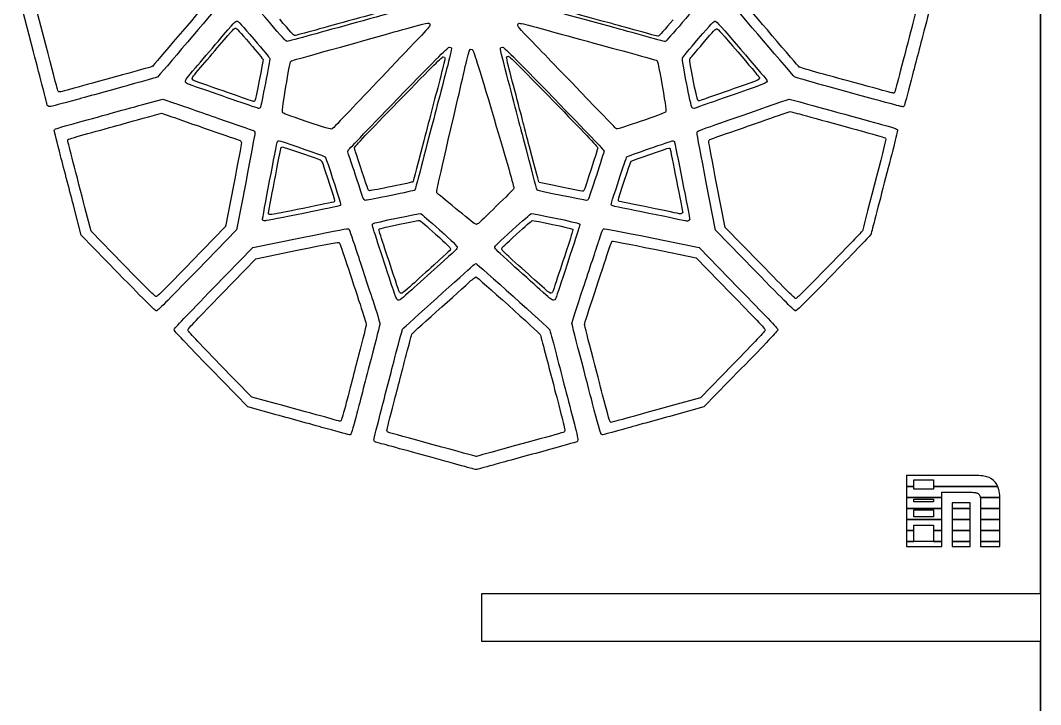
# Model space of a CAD drawing. Extents: x 0 to 3056, y 2 to 1701.
# Drawn here: x 2082.8 to 2547, y 1122.6 to 1433.9 of the extents above; entities that cross this region are included whole.
import ezdxf

# ---------------------------------------------------------------- set-up
doc = ezdxf.new("R2010")
doc.units = 0
doc.layers.add('K0102_Printing_Least_6', color=7, linetype='CONTINUOUS')

msp = doc.modelspace()

# ---------------------------------------------------------------- linework, layer by layer
at = {"layer": 'K0102_Printing_Least_6', "color": 1}
for points in [[(2547.038636, 1603.68896), (2547.038636, 948.094976)], [(2547.038736, 1173.147971), (2547.038736, 1603.68896)], [(2094.338748, 1422.832964), (2089.216748, 1442.423964), (2090.782748, 1448.405964)], [(2140.607746, 1389.932965), (2147.034746, 1391.704965), (2151.679746, 1390.098965)], [(2428.922739, 1391.104965), (2433.052739, 1392.547965), (2436.331739, 1391.643965)], [(2179.747746, 1358.860966), (2176.141746, 1340.153966), (2160.636746, 1324.199967)], [(2419.23574, 1323.589967), (2403.48374, 1339.769967), (2399.74574, 1358.939966)], [(2129.447747, 1323.130967), (2114.954747, 1338.018967), (2112.127747, 1348.867966)], [(2174.390746, 1309.509967), (2189.952745, 1325.478967), (2208.746745, 1329.327967)], [(2371.362741, 1329.774967), (2390.31674, 1325.900967), (2406.07074, 1309.728967)], [(2199.255745, 1259.488969), (2188.044745, 1262.569968), (2173.434746, 1277.561968)], [(2407.03474, 1277.380968), (2392.24874, 1262.193968), (2379.932741, 1258.814969)], [(2547.038736, 948.094976), (2547.038736, 1151.319971), (2292.772743, 1151.319971), (2292.772743, 1173.147971), (2547.038736, 1173.147971)]]:
    msp.add_lwpolyline(points, dxfattribs=at)
at = {"layer": 'K0102_Printing_Least_6', "color": 4}
for points in [[(2088.727148, 1419.613965), (2082.762148, 1442.430964)], [(2140.110146, 1396.113965), (2147.531146, 1398.160965), (2152.895146, 1396.305965)], [(2427.946139, 1396.532065), (2432.621139, 1398.165065), (2436.332139, 1397.142065)], [(2185.305145, 1360.234966), (2181.141145, 1338.633967), (2163.238146, 1320.211967)], [(2416.98114, 1320.107067), (2399.14914, 1338.423067), (2394.91814, 1360.122066)], [(2127.223147, 1318.977967), (2110.488147, 1336.168967), (2107.223147, 1348.695966)], [(2170.559046, 1312.148967), (2188.496045, 1330.555967), (2210.160045, 1334.992967)], [(2370.074041, 1334.977967), (2391.65604, 1330.566967), (2409.59404, 1312.152967)], [(2199.219045, 1254.492969), (2186.297045, 1258.043969), (2169.457046, 1275.324968)], [(2410.69204, 1275.320968), (2393.85604, 1258.027969), (2379.832041, 1254.180969)], [(2516.200237, 1226.869069), (2485.979238, 1226.869069), (2485.979238, 1221.863069), (2489.395238, 1221.863069), (2489.395238, 1224.887069)], [(2527.531437, 1221.863169), (2498.319438, 1221.863169), (2498.319438, 1220.700169), (2489.395438, 1220.700169), (2489.395438, 1221.863169), (2485.979438, 1221.863169), (2485.979438, 1216.85817), (2502.104437, 1216.85817), (2502.104437, 1219.20617), (2515.893437, 1219.20617)], [(2489.395238, 1224.887069), (2498.319238, 1224.887069), (2498.319238, 1221.863069), (2527.531237, 1221.863069)], [(2519.611437, 1216.85817), (2528.473437, 1216.85817)], [(2528.473637, 1216.85757), (2519.611637, 1216.85757)], [(2519.700637, 1215.33057), (2519.700637, 1211.85257), (2528.498637, 1211.85257), (2528.498637, 1215.68557)]]:
    msp.add_lwpolyline(points, dxfattribs=at)
at = {"layer": 'K0102_Printing_Least_6', "color": 1}
for points in [[(2180.670745, 1430.446964)], [(2217.152745, 1429.558964)], [(2393.35874, 1423.440964)], [(2254.646744, 1396.969965)], [(2338.432742, 1356.209966)], [(2471.298738, 1358.804966)], [(2225.756744, 1351.994966)], [(2384.14974, 1346.559966)], [(2246.128744, 1339.043967)], [(2328.334742, 1320.432967)], [(2144.538746, 1308.245967)], [(2407.03474, 1277.380968)], [(2290.214743, 1235.529969)]]:
    msp.add_lwpolyline(points, close=True, dxfattribs=at)
at = {"layer": 'K0102_Printing_Least_6', "color": 4}
for points in [[(2215.300945, 1427.324964)], [(2410.51214, 1420.832964)], [(2361.245041, 1418.865965)], [(2463.680138, 1400.145965)], [(2191.875145, 1394.185065)], [(2232.637844, 1392.825165)], [(2098.188148, 1383.723965)], [(2348.360041, 1374.492966)], [(2240.098044, 1352.074966)], [(2272.259743, 1355.529466)], [(2228.496044, 1350.363966)], [(2387.39494, 1343.388066)], [(2281.555143, 1330.734967)], [(2330.340042, 1319.293867)], [(2416.98114, 1320.107067)], [(2152.621046, 1293.176968)], [(2338.215042, 1278.516968)], [(2243.617144, 1243.168869)], [(2527.531437, 1221.863169)], [(2502.104937, 1216.85797), (2485.979938, 1216.85797), (2485.979938, 1211.85297), (2502.104937, 1211.85297)], [(2502.104937, 1211.85297), (2485.979938, 1211.85297), (2485.979938, 1206.84797), (2502.104937, 1206.84797)], [(2489.328938, 1216.07997), (2498.252938, 1216.07997), (2498.252938, 1214.92197), (2489.328938, 1214.92197)], [(2514.982937, 1214.45197), (2506.822937, 1214.45197), (2506.822937, 1211.85297), (2514.982937, 1211.85297)], [(2514.982937, 1211.85297), (2506.822937, 1211.85297), (2506.822937, 1206.84797), (2514.982937, 1206.84797)], [(2519.700637, 1215.33057)], [(2519.700937, 1206.84797), (2528.498937, 1206.84797), (2528.498937, 1211.85297), (2519.700937, 1211.85297)], [(2489.328938, 1211.27197), (2498.252938, 1211.27197), (2498.252938, 1208.07597), (2489.328938, 1208.07597)], [(2489.328538, 1204.22277), (2498.252538, 1204.22277), (2498.252538, 1201.84277), (2502.104537, 1201.84277), (2502.104537, 1206.84777), (2485.979538, 1206.84777), (2485.979538, 1201.84277), (2489.328538, 1201.84277)], [(2506.822937, 1201.84297), (2514.982937, 1201.84297), (2514.982937, 1206.84797), (2506.822937, 1206.84797)], [(2519.700937, 1201.84297), (2528.498937, 1201.84297), (2528.498937, 1206.84797), (2519.700937, 1206.84797)], [(2489.328938, 1201.84297), (2485.979938, 1201.84297), (2485.979938, 1196.83797), (2489.328938, 1196.83797)], [(2498.252938, 1196.83697), (2502.104937, 1196.83697), (2502.104937, 1201.84197), (2498.252938, 1201.84197)], [(2506.822937, 1196.83697), (2514.982937, 1196.83697), (2514.982937, 1201.84197), (2506.822937, 1201.84197)], [(2519.700937, 1196.83697), (2528.498937, 1196.83697), (2528.498937, 1201.84197), (2519.700937, 1201.84197)], [(2498.252638, 1196.82137), (2489.328638, 1196.82137), (2489.328638, 1196.83737), (2485.979638, 1196.83737), (2485.979638, 1194.60937), (2502.104637, 1194.60937), (2502.104637, 1196.83737), (2498.252638, 1196.83737)], [(2506.822937, 1194.60897), (2514.982937, 1194.60897), (2514.982937, 1196.83697), (2506.822937, 1196.83697)], [(2519.700937, 1194.60897), (2528.498937, 1194.60897), (2528.498937, 1196.83697), (2519.700937, 1196.83697)]]:
    msp.add_lwpolyline(points, close=True, dxfattribs=at)
at = {"layer": 'K0102_Printing_Least_6', "color": 1}
for points in [[(2166.369746, 1440.591964), (2165.393746, 1439.434964), (2143.425746, 1413.676965), (2142.848746, 1413.016965)], [(2254.469744, 1439.854964), (2242.199744, 1436.487964), (2226.044744, 1432.028964), (2217.152745, 1429.558964)], [(2351.839741, 1432.463964), (2324.599742, 1439.895964), (2318.761742, 1441.562964), (2318.554742, 1441.959964)], [(2437.193739, 1412.733965), (2436.685739, 1413.168965), (2413.24574, 1440.575964), (2412.51874, 1441.590964)], [(2491.171738, 1441.410964), (2491.029738, 1440.802964), (2489.786738, 1435.997964), (2488.404738, 1430.732964)], [(2173.393746, 1422.638964), (2179.886746, 1430.252964), (2180.067745, 1430.446964), (2180.670745, 1430.446964)], [(2180.670745, 1430.446964), (2181.060745, 1430.446964), (2182.657745, 1428.724964), (2187.156745, 1423.451964)], [(2207.638745, 1427.026964), (2207.266745, 1427.009964), (2205.531745, 1428.883964), (2200.770745, 1434.456964)], [(2363.732741, 1429.189964), (2358.779741, 1430.555964), (2353.429741, 1432.029964), (2351.839741, 1432.463964)], [(2379.802741, 1434.217964), (2376.272741, 1430.087964), (2373.235741, 1426.707964), (2373.058741, 1426.707964)], [(2393.35874, 1423.440964), (2398.42474, 1429.373964), (2399.19174, 1430.179964), (2399.71074, 1430.118964)], [(2399.71074, 1430.118964), (2400.17474, 1430.067964), (2402.24774, 1427.777964), (2409.24874, 1419.594965)], [(2488.404738, 1430.732964), (2487.022738, 1425.466964), (2484.743738, 1416.741965), (2483.344738, 1411.341965)], [(2217.152745, 1429.558964), (2212.194745, 1428.177964), (2207.911745, 1427.039964), (2207.638745, 1427.026964)], [(2373.058741, 1426.707964), (2372.882741, 1426.707964), (2368.685741, 1427.825964), (2363.732741, 1429.189964)], [(2099.576748, 1402.635965), (2099.512748, 1402.967965), (2097.155748, 1412.057965), (2094.338748, 1422.832964)], [(2164.789746, 1412.571965), (2166.921746, 1415.057965), (2170.793746, 1419.585965), (2173.393746, 1422.638964)], [(2187.156745, 1423.451964), (2190.438745, 1419.605965), (2193.157745, 1416.309965), (2193.196745, 1416.128965)], [(2387.39374, 1416.321965), (2387.50674, 1416.524965), (2390.18974, 1419.726965), (2393.35874, 1423.440964)], [(2193.196745, 1416.128965), (2193.301745, 1415.626965), (2189.772745, 1397.660965), (2189.500745, 1397.323965)], [(2254.646744, 1396.969965), (2271.123743, 1413.893965), (2274.639743, 1417.389965), (2275.172743, 1417.389965)], [(2275.961743, 1416.929965), (2276.039743, 1416.676965), (2275.175743, 1412.927965), (2274.042743, 1408.602965)], [(2275.172743, 1417.389965), (2275.592743, 1417.389965), (2275.868743, 1417.229965), (2275.961743, 1416.929965)], [(2304.851742, 1413.189965), (2304.331742, 1415.197965), (2303.970742, 1417.018965), (2304.050742, 1417.231965)], [(2304.050742, 1417.231965), (2304.131742, 1417.447965), (2304.480742, 1417.619965), (2304.837742, 1417.619965)], [(2304.837742, 1417.619965), (2305.360742, 1417.619965), (2309.076742, 1413.925965), (2325.508742, 1397.048965)], [(2391.03474, 1397.598965), (2390.56374, 1397.987965), (2387.10374, 1415.786965), (2387.39374, 1416.321965)], [(2409.24874, 1419.594965), (2414.16574, 1413.841965), (2418.43174, 1408.828965), (2418.72774, 1408.450965)], [(2142.848746, 1413.016965), (2142.771746, 1412.928965), (2137.713747, 1411.483965), (2131.613747, 1409.809965)], [(2160.979746, 1407.360965), (2160.919746, 1407.957965), (2161.444746, 1408.672965), (2164.789746, 1412.571965)], [(2312.003742, 1385.796965), (2311.435742, 1387.926965), (2306.609742, 1406.429965), (2304.851742, 1413.189965)], [(2444.702739, 1410.447965), (2440.783739, 1411.525965), (2437.404739, 1412.553965), (2437.193739, 1412.733965)], [(2131.613747, 1409.809965), (2125.508747, 1408.135965), (2116.215747, 1405.573965), (2110.959747, 1404.111965)], [(2166.701746, 1404.717965), (2161.132746, 1406.642965), (2161.047746, 1406.681965), (2160.979746, 1407.360965)], [(2274.042743, 1408.602965), (2271.584743, 1399.212965), (2269.187743, 1390.032965), (2266.353743, 1379.141966)], [(2418.72774, 1408.450965), (2419.78874, 1407.099965), (2419.91474, 1407.164965), (2407.62674, 1402.889965)], [(2462.101738, 1405.660965), (2456.450739, 1407.215965), (2448.618739, 1409.371965), (2444.702739, 1410.447965)], [(2483.344738, 1411.341965), (2481.941738, 1405.938965), (2480.692738, 1401.384965), (2480.562738, 1401.213965)], [(2100.781747, 1401.441965), (2100.079747, 1401.421965), (2099.744748, 1401.753965), (2099.576748, 1402.635965)], [(2110.959747, 1404.111965), (2105.700747, 1402.652965), (2101.119747, 1401.448965), (2100.781747, 1401.441965)], [(2180.601745, 1399.893965), (2176.066746, 1401.471965), (2169.812746, 1403.642965), (2166.701746, 1404.717965)], [(2407.62674, 1402.889965), (2401.45574, 1400.741965), (2395.38374, 1398.613965), (2394.13574, 1398.161965)], [(2480.562738, 1401.213965), (2480.124738, 1400.640965), (2481.782738, 1400.242965), (2462.101738, 1405.660965)], [(2189.054745, 1397.027965), (2188.940745, 1397.027965), (2185.136745, 1398.316965), (2180.601745, 1399.893965)], [(2394.13574, 1398.161965), (2391.52374, 1397.214965), (2391.50474, 1397.211965), (2391.03474, 1397.598965)], [(2189.500745, 1397.323965), (2189.369745, 1397.158965), (2189.170745, 1397.027965), (2189.054745, 1397.027965)], [(2234.761744, 1376.048966), (2234.761744, 1376.382966), (2241.341744, 1383.302965), (2254.646744, 1396.969965)], [(2325.508742, 1397.048965), (2338.673742, 1383.529965), (2345.539741, 1376.301966), (2345.546741, 1375.975966)], [(2128.110747, 1386.488965), (2131.449747, 1387.408965), (2137.072747, 1388.957965), (2140.607746, 1389.932965)], [(2151.679746, 1390.098965), (2154.233746, 1389.211965), (2162.054746, 1386.485965), (2169.060746, 1384.039965)], [(2411.30574, 1384.976965), (2418.72174, 1387.553965), (2426.651739, 1390.310965), (2428.922739, 1391.104965)], [(2436.331739, 1391.643965), (2440.371739, 1390.524965), (2464.573738, 1383.871965), (2470.204738, 1382.329965)], [(2113.470747, 1382.453965), (2118.182747, 1383.752965), (2124.771747, 1385.568965), (2128.110747, 1386.488965)], [(2169.060746, 1384.039965), (2176.066746, 1381.593965), (2182.010745, 1379.533966), (2182.274745, 1379.459966)], [(2314.434742, 1376.470966), (2313.406742, 1380.437965), (2312.308742, 1384.633965), (2312.003742, 1385.796965)], [(2396.91574, 1379.903966), (2397.41274, 1380.117965), (2403.89074, 1382.401965), (2411.30574, 1384.976965)], [(2104.302747, 1379.202966), (2104.302747, 1379.411966), (2104.437747, 1379.695966), (2104.599747, 1379.834966)], [(2106.799747, 1369.269966), (2105.425747, 1374.523966), (2104.302747, 1378.992966), (2104.302747, 1379.202966)], [(2104.599747, 1379.834966), (2104.765747, 1379.972966), (2108.753747, 1381.150965), (2113.470747, 1382.453965)], [(2182.274745, 1379.459966), (2183.039745, 1379.245966), (2183.343745, 1378.893966), (2183.349745, 1378.207966)], [(2266.353743, 1379.141966), (2262.396743, 1363.955966), (2261.505743, 1360.625966), (2261.355743, 1360.472966)], [(2396.01174, 1378.812966), (2396.01174, 1379.389966), (2396.17774, 1379.585966), (2396.91574, 1379.903966)], [(2470.204738, 1382.329965), (2476.457738, 1380.617965), (2476.640738, 1380.548965), (2476.640738, 1379.865966)], [(2476.640738, 1379.865966), (2476.640738, 1379.543966), (2474.238738, 1370.068966), (2471.298738, 1358.804966)], [(2183.349745, 1378.207966), (2183.349745, 1377.852966), (2181.729745, 1369.147966), (2179.747746, 1358.860966)], [(2195.684745, 1345.868966), (2195.558745, 1346.202966), (2201.179745, 1375.650966), (2201.456745, 1376.106966)], [(2201.456745, 1376.106966), (2201.533745, 1376.238966), (2201.800745, 1376.344966), (2202.044745, 1376.344966)], [(2202.044745, 1376.344966), (2202.467745, 1376.344966), (2215.397745, 1371.946966), (2218.420745, 1370.776966)], [(2235.270744, 1374.074966), (2234.990744, 1374.883966), (2234.761744, 1375.771966), (2234.761744, 1376.048966)], [(2318.779742, 1360.237966), (2318.652742, 1360.371966), (2317.596742, 1364.320966), (2314.434742, 1376.470966)], [(2345.546741, 1375.975966), (2345.546741, 1375.394966), (2339.523742, 1356.976966), (2339.178742, 1356.518966)], [(2360.729741, 1369.891966), (2360.991741, 1370.162966), (2377.337741, 1375.826966), (2377.858741, 1375.826966)], [(2377.858741, 1375.826966), (2378.085741, 1375.826966), (2378.337741, 1375.718966), (2378.421741, 1375.581966)], [(2378.421741, 1375.581966), (2378.526741, 1375.405966), (2384.14974, 1346.920966), (2384.14974, 1346.559966)], [(2399.74574, 1358.939966), (2397.69274, 1369.485966), (2396.01174, 1378.426966), (2396.01174, 1378.812966)], [(2218.420745, 1370.776966), (2219.772745, 1370.250966), (2219.822745, 1370.201966), (2220.334744, 1368.813966)], [(2238.175744, 1365.323966), (2236.858744, 1369.325966), (2235.551744, 1373.265966), (2235.270744, 1374.074966)], [(2354.900741, 1352.250966), (2354.900741, 1352.780966), (2360.463741, 1369.619966), (2360.729741, 1369.891966)], [(2112.127747, 1348.867966), (2110.567747, 1354.831966), (2108.172747, 1364.013966), (2106.799747, 1369.269966)], [(2220.334744, 1368.813966), (2221.474744, 1365.707966), (2225.756744, 1352.427966), (2225.756744, 1351.994966)], [(2242.020744, 1356.463966), (2241.044744, 1356.433966), (2241.290744, 1355.870966), (2238.175744, 1365.323966)], [(2261.355743, 1360.472966), (2261.273743, 1360.387966), (2257.067744, 1359.454966), (2252.007744, 1358.399966)], [(2252.007744, 1358.399966), (2246.951744, 1357.348966), (2242.454744, 1356.477966), (2242.020744, 1356.463966)], [(2338.432742, 1356.209966), (2337.768742, 1356.212966), (2318.945742, 1360.072966), (2318.779742, 1360.237966)], [(2339.178742, 1356.518966), (2339.052742, 1356.346966), (2338.714742, 1356.209966), (2338.432742, 1356.209966)], [(2471.298738, 1358.804966), (2468.361738, 1347.544966), (2465.956738, 1338.247967), (2465.956738, 1338.151967)], [(2225.522744, 1351.387966), (2225.393744, 1351.304966), (2219.089745, 1349.962966), (2211.511745, 1348.406966)], [(2225.756744, 1351.994966), (2225.756744, 1351.740966), (2225.651744, 1351.469966), (2225.522744, 1351.387966)], [(2355.114741, 1351.686966), (2354.997741, 1351.763966), (2354.900741, 1352.016966), (2354.900741, 1352.250966)], [(2368.893741, 1348.790966), (2361.432741, 1350.309966), (2355.233741, 1351.614966), (2355.114741, 1351.686966)], [(2211.511745, 1348.406966), (2203.934745, 1346.846966), (2197.300745, 1345.564966), (2196.771745, 1345.554966)], [(2382.95074, 1345.907966), (2382.68274, 1345.974966), (2376.355741, 1347.272966), (2368.893741, 1348.790966)], [(2384.14974, 1346.559966), (2384.14974, 1346.534966), (2383.98974, 1346.351966), (2383.79474, 1346.153966)], [(2196.771745, 1345.554966), (2196.146745, 1345.541966), (2195.763745, 1345.653966), (2195.684745, 1345.868966)], [(2246.128744, 1339.043967), (2246.463744, 1339.382967), (2263.909743, 1343.065966), (2264.517743, 1342.927966)], [(2264.517743, 1342.927966), (2264.694743, 1342.888966), (2267.908743, 1340.092966), (2271.663743, 1336.714967)], [(2308.540742, 1336.657967), (2312.289742, 1340.033966), (2315.497742, 1342.829966), (2315.674742, 1342.868966)], [(2315.674742, 1342.868966), (2316.286742, 1343.012966), (2333.638742, 1339.329967), (2333.985742, 1338.982967)], [(2383.79474, 1346.153966), (2383.58974, 1345.942966), (2383.23574, 1345.840966), (2382.95074, 1345.907966)], [(2247.695744, 1332.945967), (2246.046744, 1337.953967), (2245.839744, 1338.755967), (2246.128744, 1339.043967)], [(2333.985742, 1338.982967), (2334.364742, 1338.606967), (2334.814742, 1340.076966), (2328.334742, 1320.432967)], [(2465.956738, 1338.151967), (2465.956738, 1338.051967), (2459.261739, 1331.094967), (2451.083739, 1322.688967)], [(2208.746745, 1329.327967), (2224.848744, 1332.621967), (2227.589744, 1333.126967), (2227.867744, 1332.831967)], [(2227.867744, 1332.831967), (2228.046744, 1332.642967), (2229.605744, 1328.189967), (2231.334744, 1322.932967)], [(2252.453744, 1318.515967), (2250.882744, 1323.283967), (2248.740744, 1329.779967), (2247.695744, 1332.945967)], [(2271.663743, 1336.714967), (2276.805743, 1332.085967), (2278.487743, 1330.439967), (2278.487743, 1330.038967)], [(2301.730742, 1329.982967), (2301.730742, 1330.391967), (2303.364742, 1331.992967), (2308.540742, 1336.657967)], [(2350.096741, 1328.257967), (2350.987741, 1330.974967), (2351.873741, 1333.300967), (2352.065741, 1333.424967)], [(2352.065741, 1333.424967), (2352.295741, 1333.575967), (2358.837741, 1332.336967), (2371.362741, 1329.774967)], [(2278.487743, 1330.038967), (2278.487743, 1329.420967), (2278.296743, 1329.233967), (2270.868743, 1322.554967)], [(2308.104742, 1323.696967), (2303.269742, 1328.054967), (2301.730742, 1329.572967), (2301.730742, 1329.982967)], [(2343.986741, 1309.704967), (2346.456741, 1317.189967), (2349.204741, 1325.540967), (2350.096741, 1328.257967)], [(2160.636746, 1324.199967), (2148.343746, 1311.544967), (2145.014746, 1308.245967), (2144.538746, 1308.245967)], [(2318.994742, 1313.868967), (2316.512742, 1316.114967), (2311.611742, 1320.533967), (2308.104742, 1323.696967)], [(2435.599739, 1307.407967), (2435.116739, 1307.407967), (2431.724739, 1310.761967), (2419.23574, 1323.589967)], [(2144.538746, 1308.245967), (2144.064746, 1308.245967), (2140.925746, 1311.341967), (2129.447747, 1323.130967)], [(2231.334744, 1322.932967), (2233.059744, 1317.679967), (2235.753744, 1309.499967), (2237.315744, 1304.758967)], [(2270.868743, 1322.554967), (2267.891743, 1319.875967), (2263.472743, 1315.890967), (2261.048743, 1313.696967)], [(2328.334742, 1320.432967), (2326.596742, 1315.161967), (2325.083742, 1310.610967), (2324.978742, 1310.316967)], [(2451.083739, 1322.688967), (2439.302739, 1310.582967), (2436.082739, 1307.407967), (2435.599739, 1307.407967)], [(2255.971744, 1309.777967), (2255.311744, 1309.845967), (2255.281744, 1309.920967), (2252.453744, 1318.515967)], [(2261.022743, 1291.422968), (2261.714743, 1292.059968), (2287.159743, 1314.949967), (2288.292743, 1315.957967)], [(2288.292743, 1315.957967), (2289.093743, 1316.665967), (2289.914743, 1317.248967), (2290.118743, 1317.248967)], [(2290.118743, 1317.248967), (2290.554743, 1317.248967), (2319.122742, 1291.558968), (2319.360742, 1290.952968)], [(2158.828746, 1293.049968), (2158.828746, 1293.375968), (2164.138746, 1298.989968), (2174.390746, 1309.509967)], [(2261.048743, 1313.696967), (2257.260744, 1310.269967), (2256.543744, 1309.717967), (2255.971744, 1309.777967)], [(2324.143742, 1309.785967), (2323.646742, 1309.789967), (2322.503742, 1310.696967), (2318.994742, 1313.868967)], [(2324.978742, 1310.316967), (2324.837742, 1309.939967), (2324.595742, 1309.782967), (2324.143742, 1309.785967)], [(2339.491742, 1295.587968), (2339.491742, 1295.865968), (2341.512741, 1302.215967), (2343.986741, 1309.704967)], [(2406.07074, 1309.728967), (2416.44474, 1299.079968), (2421.823739, 1293.392968), (2421.823739, 1293.062968)], [(2237.315744, 1304.758967), (2238.878744, 1300.013967), (2240.156744, 1295.858968), (2240.156744, 1295.526968)], [(2240.156744, 1295.526968), (2240.156744, 1295.194968), (2238.593744, 1288.935968), (2236.682744, 1281.615968)], [(2343.382741, 1280.187968), (2341.242741, 1288.379968), (2339.491742, 1295.309968), (2339.491742, 1295.587968)], [(2173.434746, 1277.561968), (2163.823746, 1287.430968), (2158.828746, 1292.727968), (2158.828746, 1293.049968)], [(2258.335744, 1281.548968), (2259.725744, 1286.898968), (2260.933743, 1291.340968), (2261.022743, 1291.422968)], [(2319.360742, 1290.952968), (2319.449742, 1290.724968), (2320.457742, 1286.936968), (2321.599742, 1282.536968)], [(2421.823739, 1293.062968), (2421.823739, 1292.736968), (2416.76474, 1287.367968), (2407.03474, 1277.380968)], [(2236.682744, 1281.615968), (2234.773744, 1274.299968), (2232.245744, 1264.623968), (2231.070744, 1260.112968)], [(2252.683744, 1259.887969), (2254.404744, 1266.451968), (2256.945744, 1276.200968), (2258.335744, 1281.548968)], [(2321.599742, 1282.536968), (2323.888742, 1273.707968), (2326.003742, 1265.593968), (2328.779742, 1254.989969)], [(2347.715741, 1263.555968), (2347.471741, 1264.509968), (2345.520741, 1271.995968), (2343.382741, 1280.187968)], [(2351.097741, 1251.383969), (2350.858741, 1251.682969), (2349.653741, 1256.018969), (2347.715741, 1263.555968)], [(2219.299745, 1253.968969), (2214.440745, 1255.310969), (2205.419745, 1257.794969), (2199.255745, 1259.488969)], [(2231.070744, 1260.112968), (2229.893744, 1255.605969), (2228.799744, 1251.833969), (2228.640744, 1251.728969)], [(2249.560744, 1247.420969), (2249.560744, 1247.710969), (2250.964744, 1253.320969), (2252.683744, 1259.887969)], [(2379.932741, 1258.814969), (2373.160741, 1256.951969), (2364.089741, 1254.447969), (2359.774741, 1253.246969)], [(2228.243744, 1251.535969), (2228.186744, 1251.531969), (2224.160744, 1252.630969), (2219.299745, 1253.968969)], [(2328.779742, 1254.989969), (2329.787742, 1251.144969), (2330.578742, 1247.720969), (2330.537742, 1247.379969)], [(2228.640744, 1251.728969), (2228.480744, 1251.623969), (2228.300744, 1251.538969), (2228.243744, 1251.535969)], [(2351.653741, 1251.047969), (2351.506741, 1251.040969), (2351.256741, 1251.191969), (2351.097741, 1251.383969)], [(2359.774741, 1253.246969), (2355.458741, 1252.046969), (2351.804741, 1251.054969), (2351.653741, 1251.047969)], [(2250.756744, 1246.286969), (2249.928744, 1246.457969), (2249.560744, 1246.804969), (2249.560744, 1247.420969)], [(2270.679743, 1240.839969), (2260.052743, 1243.769969), (2251.086744, 1246.221969), (2250.756744, 1246.286969)], [(2330.104742, 1246.559969), (2329.906742, 1246.446969), (2323.813742, 1244.733969), (2316.561742, 1242.751969)], [(2330.537742, 1247.379969), (2330.496742, 1247.039969), (2330.301742, 1246.671969), (2330.104742, 1246.559969)], [(2290.214743, 1235.529969), (2290.095743, 1235.519969), (2281.303743, 1237.907969), (2270.679743, 1240.839969)], [(2316.561742, 1242.751969), (2309.309742, 1240.768969), (2300.463742, 1238.339969), (2296.903743, 1237.348969)], [(2296.903743, 1237.348969), (2293.344743, 1236.360969), (2290.333743, 1235.539969), (2290.214743, 1235.529969)]]:
    msp.add_open_spline(points, degree=3, dxfattribs=at)
at = {"layer": 'K0102_Printing_Least_6', "color": 4}
for points in [[(2172.621146, 1440.297964), (2171.485146, 1438.949964), (2145.899146, 1408.949965), (2145.227146, 1408.180965)], [(2196.070945, 1433.074964), (2190.023945, 1440.156964), (2188.613945, 1441.953964), (2188.683945, 1442.516964)], [(2259.105944, 1439.410964), (2244.702944, 1435.457964), (2225.738944, 1430.223964), (2215.300945, 1427.324964)], [(2351.762141, 1430.957964), (2320.375142, 1439.520964), (2313.649142, 1441.441964), (2313.410142, 1441.898964)], [(2391.46914, 1442.297964), (2391.41414, 1441.906964), (2388.34014, 1438.074964), (2383.98114, 1432.977964)], [(2435.031139, 1408.281965), (2434.446139, 1408.781965), (2407.48514, 1440.305964), (2406.64914, 1441.473964)], [(2497.117138, 1441.266964), (2496.953138, 1440.566964), (2495.524138, 1435.039964), (2493.934138, 1428.984964)], [(2172.688146, 1424.341064), (2180.422145, 1433.411064), (2180.637145, 1433.642064), (2181.356145, 1433.642064)], [(2181.356145, 1433.642064), (2181.821145, 1433.642064), (2183.723145, 1431.591064), (2189.082145, 1425.310064)], [(2204.132945, 1424.352964), (2203.695945, 1424.332964), (2201.659945, 1426.531964), (2196.070945, 1433.074964)], [(2247.178844, 1427.070164), (2251.709844, 1428.335164), (2258.295844, 1430.182164), (2261.811843, 1431.173164)], [(2261.811843, 1431.173164), (2268.428843, 1433.039164), (2269.167843, 1433.106164), (2269.220843, 1431.825164)], [(2269.220843, 1431.825164), (2269.238843, 1431.448164), (2267.654843, 1429.617164), (2263.959843, 1425.747164)], [(2313.648042, 1426.365964), (2308.868042, 1431.306964), (2308.459042, 1431.925964), (2309.561042, 1432.579964)], [(2309.561042, 1432.579964), (2309.884042, 1432.774964), (2312.248042, 1432.248964), (2317.407042, 1430.830964)], [(2317.407042, 1430.830964), (2331.810042, 1426.878964), (2350.789041, 1421.700964), (2361.245041, 1418.865965)], [(2365.465141, 1427.184964), (2359.758141, 1428.758964), (2353.594141, 1430.457964), (2351.762141, 1430.957964)], [(2383.98114, 1432.977964), (2379.914141, 1428.219964), (2376.414141, 1424.324964), (2376.211141, 1424.324964)], [(2391.26214, 1425.492964), (2397.39914, 1432.680964), (2398.32814, 1433.656964), (2398.95714, 1433.582964)], [(2398.95714, 1433.582964), (2399.52014, 1433.520964), (2402.03114, 1430.746964), (2410.51214, 1420.832964)], [(2215.300945, 1427.324964), (2209.480945, 1425.703964), (2204.452945, 1424.367964), (2204.132945, 1424.352964)], [(2205.834845, 1415.383165), (2206.279845, 1415.651165), (2206.876845, 1415.818165), (2247.178844, 1427.070164)], [(2263.959843, 1425.747164), (2253.650844, 1414.940165), (2240.091844, 1400.686165), (2232.637844, 1392.825165)], [(2324.200042, 1415.427965), (2320.938042, 1418.817965), (2316.188042, 1423.740964), (2313.648042, 1426.365964)], [(2376.211141, 1424.324964), (2376.008141, 1424.324964), (2371.172141, 1425.613964), (2365.465141, 1427.184964)], [(2384.03514, 1416.867965), (2384.17214, 1417.113965), (2387.42214, 1420.992964), (2391.26214, 1425.492964)], [(2493.934138, 1428.984964), (2492.344138, 1422.926964), (2489.723138, 1412.891965), (2488.114138, 1406.680965)], [(2162.438146, 1412.349065), (2164.977146, 1415.310065), (2169.590146, 1420.704064), (2172.688146, 1424.341064)], [(2189.082145, 1425.310064), (2192.992145, 1420.728064), (2196.231145, 1416.802065), (2196.278145, 1416.587065)], [(2254.543044, 1398.418965), (2273.395043, 1417.781965), (2277.418043, 1421.781964), (2278.028043, 1421.781964)], [(2278.930043, 1421.254964), (2279.020043, 1420.965964), (2278.031043, 1416.676965), (2276.735043, 1411.727965)], [(2278.028043, 1421.781964), (2278.508043, 1421.781964), (2278.824043, 1421.598964), (2278.930043, 1421.254964)], [(2287.332743, 1420.673464), (2287.594743, 1420.937464), (2287.954743, 1420.959464), (2288.384743, 1420.734464)], [(2288.384743, 1420.734464), (2288.923743, 1420.451464), (2290.637743, 1415.008465), (2298.325743, 1389.132465)], [(2302.149042, 1416.750965), (2301.559042, 1419.031965), (2301.149042, 1421.098964), (2301.239042, 1421.340964)], [(2301.239042, 1421.340964), (2301.332042, 1421.586964), (2301.727042, 1421.781964), (2302.133042, 1421.781964)], [(2302.133042, 1421.781964), (2302.727042, 1421.781964), (2306.946042, 1417.586965), (2325.606042, 1398.422965)], [(2410.51214, 1420.832964), (2416.46914, 1413.863965), (2421.637139, 1407.789965), (2421.996139, 1407.332965)], [(2094.828148, 1396.090965), (2094.754148, 1396.477965), (2092.008148, 1407.063965), (2088.727148, 1419.613965)], [(2196.278145, 1416.587065), (2196.403145, 1415.989065), (2192.199145, 1394.587065), (2191.875145, 1394.185065)], [(2285.236743, 1412.923465), (2286.175743, 1416.987465), (2287.109743, 1420.450464), (2287.332743, 1420.673464)], [(2310.270042, 1385.645965), (2309.625042, 1388.063965), (2304.145042, 1409.074965), (2302.149042, 1416.750965)], [(2361.245041, 1418.865965), (2367.077041, 1417.288965), (2372.083041, 1415.871965), (2372.366041, 1415.721965)], [(2388.44614, 1394.184965), (2387.87514, 1394.656965), (2383.68414, 1416.219965), (2384.03514, 1416.867965)], [(2157.899146, 1406.142065), (2157.828146, 1406.853065), (2158.453146, 1407.704065), (2162.438146, 1412.349065)], [(2201.997845, 1392.137165), (2201.648845, 1392.930165), (2205.301845, 1415.063165), (2205.834845, 1415.383165)], [(2276.735043, 1411.727965), (2273.922043, 1400.984965), (2271.180043, 1390.481965), (2267.938043, 1378.020966)], [(2281.430743, 1396.481465), (2282.594743, 1401.482465), (2284.306743, 1408.880465), (2285.236743, 1412.923465)], [(2354.094041, 1384.570965), (2353.648041, 1384.835965), (2353.217041, 1385.281965), (2324.200042, 1415.427965)], [(2372.366041, 1415.721965), (2372.752041, 1415.515965), (2373.380041, 1412.585965), (2374.847041, 1404.105965)], [(2145.227146, 1408.180965), (2145.137146, 1408.078965), (2139.246147, 1406.395965), (2132.141147, 1404.445965)], [(2421.996139, 1407.332965), (2423.281139, 1405.695965), (2423.434139, 1405.773965), (2408.54714, 1400.594965)], [(2443.668139, 1405.652965), (2439.160139, 1406.891965), (2435.274139, 1408.074965), (2435.031139, 1408.281965)], [(2132.141147, 1404.445965), (2125.031147, 1402.496965), (2114.207147, 1399.512965), (2108.086147, 1397.809965)], [(2164.715146, 1402.993065), (2158.082146, 1405.286065), (2157.981146, 1405.333065), (2157.899146, 1406.142065)], [(2181.274145, 1397.247065), (2175.871146, 1399.126065), (2168.422146, 1401.712065), (2164.715146, 1402.993065)], [(2374.847041, 1404.105965), (2376.432041, 1394.929965), (2376.727041, 1392.664965), (2376.380041, 1392.216965)], [(2463.680138, 1400.145965), (2457.180139, 1401.934965), (2448.172139, 1404.414965), (2443.668139, 1405.652965)], [(2488.114138, 1406.680965), (2486.500138, 1400.465965), (2485.063138, 1395.227965), (2484.914138, 1395.031965)], [(2108.086147, 1397.809965), (2101.961147, 1396.109965), (2096.625148, 1394.707965), (2096.231148, 1394.699965)], [(2231.793044, 1374.481966), (2231.793044, 1374.863966), (2239.321044, 1382.781965), (2254.543044, 1398.418965)], [(2325.606042, 1398.422965), (2340.555041, 1383.070965), (2348.352041, 1374.863966), (2348.360041, 1374.492966)], [(2408.54714, 1400.594965), (2401.07114, 1397.992965), (2393.71514, 1395.414965), (2392.20314, 1394.867965)], [(2484.914138, 1395.031965), (2484.410138, 1394.371965), (2486.317138, 1393.914965), (2463.680138, 1400.145965)], [(2096.231148, 1394.699965), (2095.414148, 1394.676965), (2095.024148, 1395.063965), (2094.828148, 1396.090965)], [(2125.680147, 1392.137965), (2129.535147, 1393.199965), (2136.028147, 1394.988965), (2140.110146, 1396.113965)], [(2152.895146, 1396.305965), (2155.844146, 1395.281965), (2164.875146, 1392.133965), (2172.965146, 1389.309965)], [(2191.344145, 1393.833065), (2191.207145, 1393.833065), (2186.676145, 1395.368065), (2181.274145, 1397.247065)], [(2191.875145, 1394.185065), (2191.719145, 1393.989065), (2191.481145, 1393.833065), (2191.344145, 1393.833065)], [(2272.259743, 1355.529466), (2272.038743, 1355.874466), (2273.186743, 1360.993466), (2281.430743, 1396.481465)], [(2392.20314, 1394.867965), (2389.03914, 1393.719965), (2389.01614, 1393.715965), (2388.44614, 1394.184965)], [(2408.00414, 1389.595065), (2416.39914, 1392.513065), (2425.375139, 1395.634065), (2427.946139, 1396.532065)], [(2436.332139, 1397.142065), (2440.906139, 1395.876065), (2468.301138, 1388.345065), (2474.676138, 1386.599065)], [(2108.774147, 1387.477965), (2114.215147, 1388.977965), (2121.824147, 1391.074965), (2125.680147, 1392.137965)], [(2172.965146, 1389.309965), (2181.055145, 1386.484965), (2187.918145, 1384.106965), (2188.223145, 1384.020965)], [(2213.192845, 1387.849165), (2204.361845, 1390.805165), (2202.227845, 1391.619165), (2201.997845, 1392.137165)], [(2232.637844, 1392.825165), (2228.483844, 1388.438165), (2224.862844, 1384.703165), (2224.595844, 1384.525165)], [(2298.325743, 1389.132465), (2303.905742, 1370.344466), (2307.516742, 1357.689466), (2307.371742, 1357.412466)], [(2376.380041, 1392.216965), (2375.848041, 1391.532965), (2354.629041, 1384.253965), (2354.094041, 1384.570965)], [(2391.71514, 1383.853065), (2392.27814, 1384.095065), (2399.61014, 1386.681065), (2408.00414, 1389.595065)], [(2098.188148, 1383.723965), (2098.188148, 1383.965965), (2098.344148, 1384.293965), (2098.531148, 1384.453965)], [(2101.071147, 1372.254966), (2099.485148, 1378.320966), (2098.188148, 1383.481965), (2098.188148, 1383.723965)], [(2098.531148, 1384.453965), (2098.723148, 1384.613965), (2103.328147, 1385.973965), (2108.774147, 1387.477965)], [(2188.223145, 1384.020965), (2189.106145, 1383.773965), (2189.457145, 1383.367965), (2189.465145, 1382.574965)], [(2224.595844, 1384.525165), (2224.231844, 1384.283165), (2221.353844, 1385.119165), (2213.192845, 1387.849165)], [(2313.031042, 1375.055966), (2311.864042, 1379.559966), (2310.617042, 1384.324965), (2310.270042, 1385.645965)], [(2390.69214, 1382.618065), (2390.69214, 1383.271065), (2390.87914, 1383.493065), (2391.71514, 1383.853065)], [(2474.676138, 1386.599065), (2481.754138, 1384.661065), (2481.961138, 1384.583065), (2481.961138, 1383.810065)], [(2481.961138, 1383.810065), (2481.961138, 1383.446065), (2479.242138, 1372.720066), (2475.914138, 1359.970066)], [(2189.465145, 1382.574965), (2189.465145, 1382.164965), (2187.594145, 1372.113966), (2185.305145, 1360.234966)], [(2199.770045, 1378.867966), (2199.860045, 1379.023966), (2200.176045, 1379.148966), (2200.465045, 1379.148966)], [(2200.465045, 1379.148966), (2200.965045, 1379.148966), (2216.250045, 1373.949966), (2219.824045, 1372.566966)], [(2358.777941, 1371.896066), (2359.097941, 1372.228066), (2379.070941, 1379.149066), (2379.706941, 1379.149066)], [(2379.706941, 1379.149066), (2379.984941, 1379.149066), (2380.29294, 1379.017066), (2380.39494, 1378.849066)], [(2394.91814, 1360.122066), (2392.59414, 1372.060066), (2390.69214, 1382.181065), (2390.69214, 1382.618065)], [(2192.946045, 1343.121966), (2192.797045, 1343.516966), (2199.442045, 1378.328966), (2199.770045, 1378.867966)], [(2232.375044, 1372.223966), (2232.055044, 1373.148966), (2231.793044, 1374.164966), (2231.793044, 1374.481966)], [(2267.938043, 1378.020966), (2263.410043, 1360.645966), (2262.391043, 1356.836966), (2262.219043, 1356.660966)], [(2317.965042, 1356.621966), (2317.821042, 1356.773966), (2316.621042, 1361.258966), (2313.031042, 1375.055966)], [(2348.360041, 1374.492966), (2348.360041, 1373.832966), (2341.520041, 1352.918966), (2341.129041, 1352.398966)], [(2380.39494, 1378.849066), (2380.52394, 1378.634066), (2387.39494, 1343.829066), (2387.39494, 1343.388066)], [(2107.223147, 1348.695966), (2105.422147, 1355.582966), (2102.656147, 1366.184966), (2101.071147, 1372.254966)], [(2219.824045, 1372.566966), (2221.422044, 1371.945966), (2221.481044, 1371.887966), (2222.086044, 1370.246966)], [(2222.086044, 1370.246966), (2223.434044, 1366.574966), (2228.496044, 1350.875966), (2228.496044, 1350.363966)], [(2235.699044, 1362.211966), (2234.192044, 1366.789966), (2232.696044, 1371.297966), (2232.375044, 1372.223966)], [(2351.655941, 1350.341066), (2351.655941, 1350.989066), (2358.452941, 1371.564066), (2358.777941, 1371.896066)], [(2240.098044, 1352.074966), (2238.981044, 1352.039966), (2239.262044, 1351.395966), (2235.699044, 1362.211966)], [(2262.219043, 1356.660966), (2262.125043, 1356.563966), (2257.313044, 1355.496966), (2251.524044, 1354.289966)], [(2307.371742, 1357.412466), (2307.109742, 1356.914466), (2291.720743, 1341.923466), (2290.852743, 1341.320466)], [(2340.281041, 1352.047966), (2339.528042, 1352.051966), (2318.153042, 1356.434966), (2317.965042, 1356.621966)], [(2475.914138, 1359.970066), (2472.590138, 1347.224066), (2469.867138, 1336.700067), (2469.867138, 1336.591067)], [(2251.524044, 1354.289966), (2245.739044, 1353.086966), (2240.594044, 1352.090966), (2240.098044, 1352.074966)], [(2289.665743, 1341.303466), (2288.837743, 1341.733466), (2272.588743, 1355.021466), (2272.259743, 1355.529466)], [(2341.129041, 1352.398966), (2340.985041, 1352.203966), (2340.602041, 1352.047966), (2340.281041, 1352.047966)], [(2228.219044, 1349.645966), (2228.067044, 1349.547966), (2220.614044, 1347.961966), (2211.656045, 1346.121966)], [(2228.496044, 1350.363966), (2228.496044, 1350.063966), (2228.371044, 1349.742966), (2228.219044, 1349.645966)], [(2351.917941, 1349.653066), (2351.773941, 1349.747066), (2351.655941, 1350.056066), (2351.655941, 1350.341066)], [(2368.753941, 1346.114066), (2359.636941, 1347.970066), (2352.062941, 1349.564066), (2351.917941, 1349.653066)], [(2194.231045, 1342.750966), (2193.492045, 1342.734966), (2193.039045, 1342.867966), (2192.946045, 1343.121966)], [(2211.656045, 1346.121966), (2202.699045, 1344.277966), (2194.856045, 1342.762966), (2194.231045, 1342.750966)], [(2243.082144, 1341.441966), (2243.481144, 1341.844966), (2264.223143, 1346.223966), (2264.946143, 1346.059966)], [(2264.946143, 1346.059966), (2265.156143, 1346.012966), (2268.977143, 1342.688966), (2273.442143, 1338.672967)], [(2306.723042, 1338.652867), (2311.196042, 1342.680866), (2315.024042, 1346.016866), (2315.235042, 1346.063866)], [(2315.235042, 1346.063866), (2315.965042, 1346.234866), (2336.668042, 1341.840866), (2337.082042, 1341.426866)], [(2337.082042, 1341.426866), (2337.535042, 1340.977866), (2338.071042, 1342.731866), (2330.340042, 1319.293867)], [(2385.92994, 1342.591066), (2385.60194, 1342.673066), (2377.870941, 1344.259066), (2368.753941, 1346.114066)], [(2386.96094, 1342.892066), (2386.71094, 1342.634066), (2386.27794, 1342.509066), (2385.92994, 1342.591066)], [(2387.39494, 1343.388066), (2387.39494, 1343.357066), (2387.19894, 1343.134066), (2386.96094, 1342.892066)], [(2210.160045, 1334.992967), (2228.719044, 1338.789967), (2231.879044, 1339.371967), (2232.199044, 1339.031967)], [(2232.199044, 1339.031967), (2232.406044, 1338.813967), (2234.203044, 1333.680967), (2236.196044, 1327.621967)], [(2244.946144, 1334.191967), (2242.985144, 1340.145966), (2242.739144, 1341.098966), (2243.082144, 1341.441966)], [(2273.442143, 1338.672967), (2279.555143, 1333.168967), (2281.555143, 1331.211967), (2281.555143, 1330.734967)], [(2290.852743, 1341.320466), (2290.524743, 1341.091466), (2290.080743, 1341.085466), (2289.665743, 1341.303466)], [(2298.598043, 1330.688867), (2298.598043, 1331.176867), (2300.547042, 1333.086867), (2306.723042, 1338.652867)], [(2345.860041, 1333.250967), (2346.875041, 1336.344967), (2347.883041, 1338.992967), (2348.102041, 1339.133967)], [(2348.102041, 1339.133967), (2348.364041, 1339.305967), (2355.813041, 1337.895967), (2370.074041, 1334.977967)], [(2250.602144, 1317.035967), (2248.735144, 1322.703967), (2246.188144, 1330.426967), (2244.946144, 1334.191967)], [(2338.903042, 1312.125967), (2341.715041, 1320.648967), (2344.844041, 1330.156967), (2345.860041, 1333.250967)], [(2469.867138, 1336.591067), (2469.867138, 1336.478067), (2462.289138, 1328.603067), (2453.031139, 1319.087067)], [(2281.555143, 1330.734967), (2281.555143, 1330.000967), (2281.328143, 1329.777967), (2272.496143, 1321.836967)], [(2306.203042, 1323.188867), (2300.434042, 1328.387867), (2298.598043, 1330.199867), (2298.598043, 1330.688867)], [(2236.196044, 1327.621967), (2238.184044, 1321.566967), (2241.289044, 1312.137967), (2243.090044, 1306.672967)], [(2288.035143, 1321.766867), (2288.953143, 1322.578867), (2289.895143, 1323.246867), (2290.129143, 1323.246867)], [(2290.129143, 1323.246867), (2290.629143, 1323.246867), (2323.391142, 1293.785868), (2323.664142, 1293.090868)], [(2319.196042, 1311.461867), (2316.235042, 1314.141867), (2310.387042, 1319.414867), (2306.203042, 1323.188867)], [(2144.649146, 1301.789967), (2144.102146, 1301.789967), (2140.477146, 1305.363967), (2127.223147, 1318.977967)], [(2163.238146, 1320.211967), (2149.043146, 1305.598967), (2145.199146, 1301.789967), (2144.649146, 1301.789967)], [(2256.762144, 1293.629868), (2257.555144, 1294.359868), (2286.735143, 1320.609867), (2288.035143, 1321.766867)], [(2272.496143, 1321.836967), (2268.957143, 1318.652967), (2263.703143, 1313.914967), (2260.821143, 1311.305967)], [(2330.340042, 1319.293867), (2328.266042, 1313.004867), (2326.461042, 1307.574867), (2326.336042, 1307.223867)], [(2435.504139, 1301.790067), (2434.957139, 1301.790067), (2431.117139, 1305.587067), (2416.98114, 1320.107067)], [(2453.031139, 1319.087067), (2439.696139, 1305.384067), (2436.051139, 1301.790067), (2435.504139, 1301.790067)], [(2254.785144, 1306.645967), (2254.000144, 1306.727967), (2253.965144, 1306.816967), (2250.602144, 1317.035967)], [(2152.621046, 1293.176968), (2152.621046, 1293.551968), (2158.742046, 1300.023967), (2170.559046, 1312.148967)], [(2260.821143, 1311.305967), (2256.317144, 1307.231967), (2255.465144, 1306.574967), (2254.785144, 1306.645967)], [(2325.340042, 1306.590867), (2324.746042, 1306.594867), (2323.383042, 1307.676867), (2319.196042, 1311.461867)], [(2333.785042, 1296.051968), (2333.785042, 1296.367968), (2336.086042, 1303.598967), (2338.903042, 1312.125967)], [(2409.59404, 1312.152967), (2421.406039, 1300.027967), (2427.531039, 1293.551968), (2427.531039, 1293.176968)], [(2243.090044, 1306.672967), (2244.891044, 1301.203967), (2246.364044, 1296.414968), (2246.364044, 1296.031968)], [(2326.336042, 1307.223867), (2326.168042, 1306.773867), (2325.879042, 1306.586867), (2325.340042, 1306.590867)], [(2246.364044, 1296.031968), (2246.364044, 1295.648968), (2244.563044, 1288.434968), (2242.360044, 1279.996968)], [(2338.215042, 1278.516968), (2335.778042, 1287.844968), (2333.785042, 1295.734968), (2333.785042, 1296.051968)], [(2169.457046, 1275.324968), (2158.379046, 1286.699968), (2152.621046, 1292.805968), (2152.621046, 1293.176968)], [(2253.680144, 1282.305868), (2255.274144, 1288.441868), (2256.660144, 1293.535868), (2256.762144, 1293.629868)], [(2323.664142, 1293.090868), (2323.766142, 1292.828868), (2324.922142, 1288.484868), (2326.231142, 1283.438868)], [(2427.531039, 1293.176968), (2427.531039, 1292.805968), (2421.770039, 1286.691968), (2410.69204, 1275.320968)], [(2247.199144, 1257.465869), (2249.172144, 1264.992868), (2252.086144, 1276.172868), (2253.680144, 1282.305868)], [(2326.231142, 1283.438868), (2328.856142, 1273.313868), (2331.281142, 1264.008868), (2334.465142, 1251.848869)], [(2242.360044, 1279.996968), (2240.160044, 1271.563968), (2237.246044, 1260.410968), (2235.891044, 1255.211969)], [(2343.149041, 1259.578969), (2342.871041, 1260.664968), (2340.649041, 1269.188968), (2338.215042, 1278.516968)], [(2347.000041, 1245.719969), (2346.727041, 1246.059969), (2345.356041, 1250.996969), (2343.149041, 1259.578969)], [(2222.324044, 1248.129969), (2216.723045, 1249.676969), (2206.324045, 1252.539969), (2199.219045, 1254.492969)], [(2235.891044, 1255.211969), (2234.535044, 1250.016969), (2233.274044, 1245.668969), (2233.090044, 1245.547969)], [(2243.617144, 1243.168869), (2243.617144, 1243.500869), (2245.227144, 1249.934869), (2247.199144, 1257.465869)], [(2379.832041, 1254.180969), (2372.121041, 1252.059969), (2361.793041, 1249.207969), (2356.879041, 1247.840969)], [(2334.465142, 1251.848869), (2335.621142, 1247.438869), (2336.528142, 1243.512869), (2336.481142, 1243.121869)], [(2232.633044, 1245.324969), (2232.567044, 1245.320969), (2227.926044, 1246.586969), (2222.324044, 1248.129969)], [(2233.090044, 1245.547969), (2232.906044, 1245.426969), (2232.699044, 1245.328969), (2232.633044, 1245.324969)], [(2347.633041, 1245.336969), (2347.465041, 1245.328969), (2347.180041, 1245.500969), (2347.000041, 1245.719969)], [(2356.879041, 1247.840969), (2351.965041, 1246.473969), (2347.805041, 1245.344969), (2347.633041, 1245.336969)], [(2244.989144, 1241.867869), (2244.039144, 1242.063869), (2243.617144, 1242.461869), (2243.617144, 1243.168869)], [(2267.836143, 1235.621869), (2255.649144, 1238.981869), (2245.367144, 1241.793869), (2244.989144, 1241.867869)], [(2335.985142, 1242.180869), (2335.758142, 1242.051869), (2328.770142, 1240.086869), (2320.453142, 1237.813869)], [(2336.481142, 1243.121869), (2336.434142, 1242.731869), (2336.211142, 1242.309869), (2335.985142, 1242.180869)], [(2290.239143, 1229.531869), (2290.102143, 1229.520869), (2280.020143, 1232.258869), (2267.836143, 1235.621869)], [(2320.453142, 1237.813869), (2312.137142, 1235.539869), (2301.992142, 1232.754869), (2297.910143, 1231.617869)], [(2297.910143, 1231.617869), (2293.828143, 1230.484869), (2290.375143, 1229.543869), (2290.239143, 1229.531869)], [(2522.515237, 1226.301069), (2520.970237, 1226.679069), (2518.865237, 1226.869069), (2516.200237, 1226.869069)], [(2526.465237, 1223.652069), (2525.329237, 1225.055069), (2524.013237, 1225.938069), (2522.515237, 1226.301069)], [(2527.531237, 1221.863069), (2527.245237, 1222.517069), (2526.895237, 1223.118069), (2526.465237, 1223.652069)], [(2528.025437, 1220.448169), (2527.897437, 1220.950169), (2527.727437, 1221.417169), (2527.531437, 1221.863169)], [(2515.893437, 1219.20617), (2516.650437, 1219.20617), (2517.260437, 1219.14617), (2517.725437, 1219.02817)], [(2517.725437, 1219.02817), (2518.190437, 1218.91017), (2518.573437, 1218.70917), (2518.873437, 1218.42617)], [(2518.873437, 1218.42617), (2519.188437, 1218.12617), (2519.405437, 1217.75617), (2519.523437, 1217.31617)], [(2519.523437, 1217.31617), (2519.558437, 1217.18517), (2519.586437, 1217.02817), (2519.611437, 1216.85817)], [(2519.611637, 1216.85757), (2519.669637, 1216.45557), (2519.700637, 1215.95057), (2519.700637, 1215.33057)], [(2528.473437, 1216.85817), (2528.421437, 1218.26917), (2528.274437, 1219.47217), (2528.025437, 1220.448169)], [(2528.498637, 1215.68557), (2528.498637, 1216.09457), (2528.487637, 1216.47957), (2528.473637, 1216.85757)]]:
    msp.add_open_spline(points, degree=3, dxfattribs=at)

doc.saveas('drawing.dxf')
